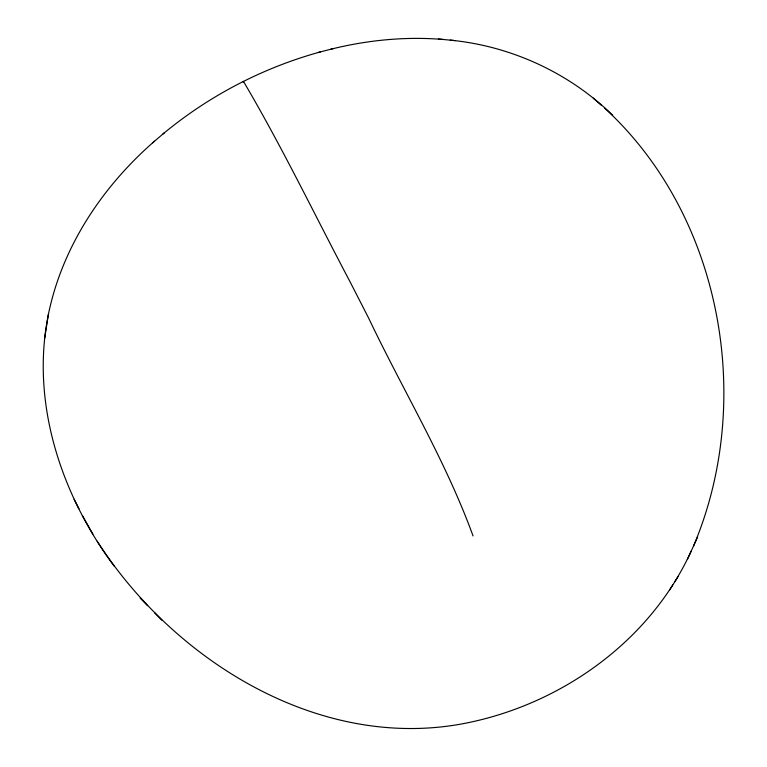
<?xml version="1.0" encoding="UTF-8"?>
<svg xmlns="http://www.w3.org/2000/svg" width="767" height="767" viewBox="0 0 767 767"><rect width="100%" height="100%" fill="white"/><g stroke="black" fill="none" stroke-linecap="round" stroke-linejoin="round"><path stroke-width="1.15" d="M154.503 141.205C102.74 186.199 62.357 246.37 48.436 314.173C30.325 402.646 61.283 495.233 114.225 566.151M48.436 314.173L44.707 338.036M693.521 546.046C754.949 401.007 721.996 215.805 604.636 108.128M97.208 541.253C172.393 658.585 315.064 748.908 458.436 724.527C557.197 707.327 649.457 643.101 691.326 550.802M687.424 559.383L697.682 536.91M669.61 589.967L672.793 584.953M674.787 581.779L678.143 576.477M162.853 134.072C208.71 95.913 262.841 67.707 320.376 51.916M152.623 142.815L164.483 132.672M330.874 49.203C367.479 40.095 405.59 36.337 443.23 39.472M318.209 52.492L333.357 48.542M450.248 40.143C510.841 45.953 569.066 72.721 612.68 115.251M438.388 39.031L455.33 40.613M593.227 98.109L601.127 105.108M140.179 598.116L147.609 605.709M154.637 612.823L161.923 620.282M92.865 534.148L82.443 515.625M74.102 499.307L78.963 508.751M473.047 535.912C445.493 460.248 403.269 390.873 368.754 318.343A542.461 13.029 63.4 0 0 349.819 281.345C314.614 214.712 281.901 146.545 243.59 81.638A121.713 2.924 63.4 0 0 243.273 81.983"/></g></svg>
